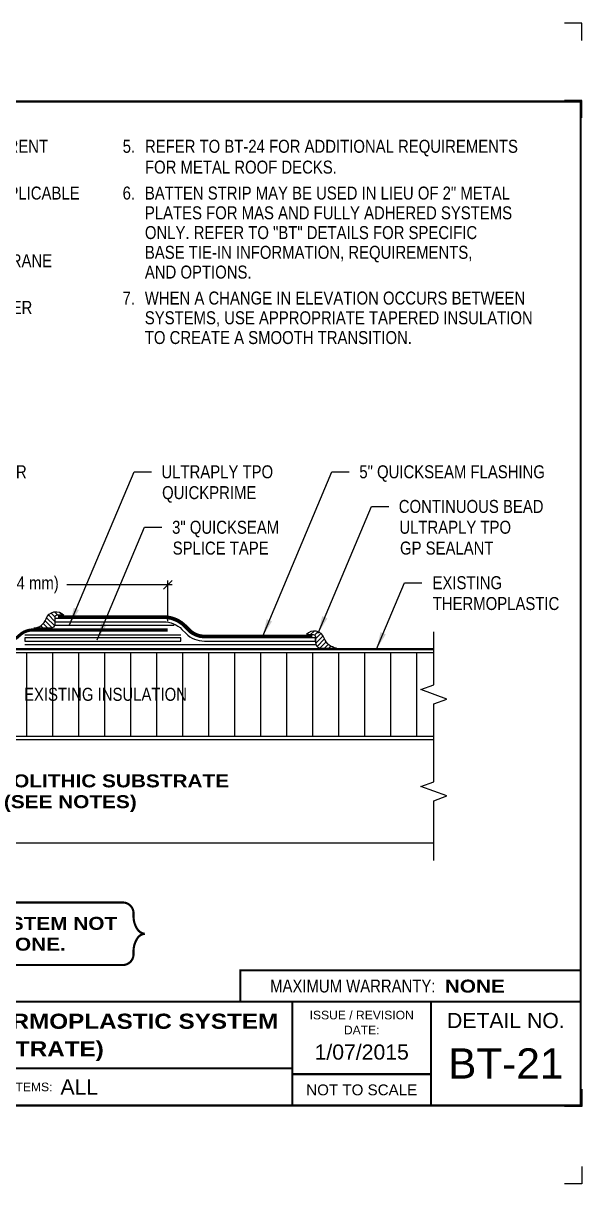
# Model space of a CAD drawing. Header units: inches. Extents: x 99.4 to 119.5, y -159.4 to -142.7.
# Drawn here: x 111.42 to 119.48, y -159.43 to -142.66 of the extents above; entities that cross this region are included whole.
import ezdxf
from ezdxf.enums import TextEntityAlignment as Align

# ---------------------------------------------------------------- set-up
doc = ezdxf.new("R2010")
doc.units = ezdxf.units.IN
doc.header["$MEASUREMENT"] = 0
doc.linetypes.add('HIDDEN', pattern=[0.375, 0.25, -0.125])
doc.layers.get('0').update_dxf_attribs({"linetype": 'CONTINUOUS'})
doc.layers.get('DEFPOINTS').update_dxf_attribs({"linetype": 'CONTINUOUS'})
for name, color, linetype in [('FSBP-ADHESIVE', 1, 'HIDDEN'), ('FSBP-ANNO-NOTE', 7, 'CONTINUOUS'), ('FSBP-INSULATION', 7, 'CONTINUOUS'), ('FSBP-MEMBRANE', 7, 'CONTINUOUS'), ('FSBP-SEALANTS', 1, 'CONTINUOUS'), ('FSBP-SUBSTRATE-GENERIC', 9, 'CONTINUOUS'), ('FSBP-TTLB', 7, 'CONTINUOUS'), ('FSBP-TTLB-BORDER', 7, 'CONTINUOUS'), ('FSBP-TTLB-TEXT', 7, 'CONTINUOUS')]:
    doc.layers.add(name, color=color, linetype=linetype)
doc.styles.add('FSBP_ARIAL', font='arial.ttf')
doc.styles.add('FSBP_ARIAL_BOLD', font='')
doc.styles.add('FSBP_ARIAL_NAR', font='ARIALN.TTF')
doc.styles.get('FSBP_ARIAL_BOLD').set_extended_font_data('Arial Black')
doc.linetypes.add('ZIGZAG', pattern='A,0.0001,-0.2,[131,ltypeshp.shx,S=0.2,R=0,X=-0.2,Y=0],-0.4,[131,ltypeshp.shx,S=0.2,R=180,X=0.2,Y=0],-0.2', length=0.8001)
doc.dimstyles.new('FSBP-DIM', dxfattribs={"dimtxt": 0.1875, "dimasz": 0.125, "dimexe": 0.0625, "dimexo": 0.125, "dimgap": 0.125, "dimtad": 0, "dimdec": 0, "dimzin": 1, "dimdsep": 46, "dimlunit": 4, "dimtxsty": 'FSBP_ARIAL_NAR', "dimblk": 'OBLIQUE', "dimcen": 0.09375, "dimdle": 0.0625, "dimclrd": 256, "dimclre": 256, "dimclrt": 256, "dimadec": 0, "dimazin": 0, "dimtfac": 1, "dimtdec": 0, "dimtmove": 1, "dimatfit": 3, "dimfxl": 0, "dimtolj": 1, "dimtzin": 0, "dimlwd": -1, "dimlwe": -1, "dimarcsym": 0})
doc.dimstyles.new('FSBP-LEADER', dxfattribs={"dimtxt": 0.1875, "dimasz": 0.25, "dimexe": 0.0625, "dimexo": 0.125, "dimgap": 0.125, "dimtad": 0, "dimtih": 1, "dimtoh": 1, "dimdec": 4, "dimzin": 0, "dimdsep": 46, "dimlunit": 4, "dimtxsty": 'FSBP_ARIAL_NAR', "dimcen": 0.09375, "dimclrd": 256, "dimclre": 256, "dimclrt": 256, "dimadec": 0, "dimazin": 0, "dimtfac": 1, "dimtdec": 4, "dimtofl": 0, "dimtmove": 0, "dimatfit": 3, "dimfxl": 0, "dimtolj": 1, "dimtzin": 0, "dimlwd": -1, "dimlwe": -1, "dimarcsym": 0})

# ---------------------------------------------------------------- blocks, each defined once
blk = doc.blocks.new('TTLB-EPDM_2')
at = {"layer": 'DEFPOINTS', "linetype": 'Continuous', "ltscale": 1.75}
for points in [[(20.01562500000003, 13.88083333333333), (20.01562500000003, 14.13083333333333), (19.76562500000003, 14.13083333333333)], [(20.01562500000003, -2.380833333333342), (20.01562500000003, -2.630833333333342), (19.76562500000003, -2.630833333333342)]]:
    blk.add_lwpolyline(points, dxfattribs=at)
at = {"layer": 'DEFPOINTS', "color": 1}
for points in [[(20.015625, 12.765625), (20.015625, 13.015625), (19.765625, 13.015625)], [(20.015625, -1.265625), (20.015625, -1.515625), (19.765625, -1.515625)]]:
    blk.add_lwpolyline(points, dxfattribs=at)
at = {"layer": 'FSBP-TTLB', "const_width": 0.03125}
blk.add_lwpolyline([(15.09028770518938, 0), (20, 0), (20, 0.4512598240669945), (15.09028770518938, 0.4512598240669945)], close=True, dxfattribs=at)
for points in [[(0, 0), (0, -1.5), (20, -1.5), (20, 0), (0, 0)], [(15.84028770518938, 0), (15.84028770518938, -0.9643749050531198)], [(17.84110496735593, 0), (17.84110496735593, -1.5)], [(20, 0), (20, -1.5)], [(4.825208527206769, -0.9643749050531198), (15.84028770518938, -0.9643749050531198)], [(15.84028770518938, -0.9643749050531198), (15.84028770518938, -1.5)], [(15.84028770518938, -1.048740175933006), (17.84110496735593, -1.048740175933006)]]:
    blk.add_lwpolyline(points, dxfattribs=at)
at = {"layer": 'FSBP-TTLB-BORDER', "const_width": 0.03125}
blk.add_lwpolyline([(20, 0), (20, 13), (0, 13), (0, 0)], dxfattribs=at)
at = {"layer": 'FSBP-TTLB-TEXT', "style": 'FSBP_ARIAL_NAR'}
blk.add_text('MAXIMUM WARRANTY:', height=0.1875, dxfattribs=at).set_placement((17.90516569312837, 0.2256299120335257), align=Align.MIDDLE_RIGHT)
at = {"layer": 'FSBP-TTLB-TEXT', "style": 'FSBP_ARIAL'}
for s, height, p in [('ISSUE / REVISION', 0.125, (16.84069633627263, -0.1938496373466023)), ('DETAIL NO.', 0.21875, (18.92055248367797, -0.2724398367368792)), ('DATE:', 0.125, (16.84069633627263, -0.409973105348854)), ('NOT TO SCALE', 0.15625, (16.84069633627263, -1.274370087966503))]:
    blk.add_text(s, height=height, dxfattribs=at).set_placement(p, align=Align.MIDDLE_CENTER)
blk.add_text('ACCEPTABLE SYSTEMS:', height=0.125, dxfattribs=at).set_placement((10.29281281591562, -1.23218745252656), align=Align.MIDDLE_LEFT)
at = {"layer": 'FSBP-TTLB-TEXT'}
for tag, height, style, p in [('MAXIMUM_WARRANTY', 0.1875, 'FSBP_ARIAL_BOLD', (18.03987100774941, 0.2240244307510579)), ('ACCPT_SYSTEMS', 0.21875, 'FSBP_ARIAL', (12.49438170418193, -1.23218745252656))]:
    blk.add_attdef(tag, text='', height=height, dxfattribs=dict(at, style=style)).set_placement(p, align=Align.MIDDLE_LEFT)
for tag, height, style, p in [('DETAIL_DESCP_LINE_1', 0.21875, 'FSBP_ARIAL_BOLD', (10.33118450231211, -0.2831249841755152)), ('DETAIL_DESCP_LINE_2', 0.21875, 'FSBP_ARIAL_BOLD', (10.33118450231211, -0.6812499208775904)), ('ISSUE_REV_DATE', 0.21875, 'FSBP_ARIAL', (16.84069633627263, -0.7282559425942452)), ('DETAIL_NUMBER', 0.4375, 'FSBP_ARIAL', (18.91941590748775, -0.8931630692489421))]:
    blk.add_attdef(tag, text='', height=height, dxfattribs=dict(at, style=style)).set_placement(p, align=Align.MIDDLE_CENTER)
blk = doc.blocks.new('_OBLIQUE')
at = {"color": 0, "linetype": 'ByBlock'}
blk.add_line((-0.5, -0.5), (0.5, 0.5), dxfattribs=at)
blk = doc.blocks.new('*D4')
at = {"layer": 'DEFPOINTS', "color": 0}
for p in [(109.0056646825249, -150.7762442549531), (113.5056646825253, -151.4272820344853), (109.0056646825249, -151.7522227435716)]:
    blk.add_point(p, dxfattribs=at)
at = {"layer": 'FSBP-ANNO-NOTE'}
for p, q in [((108.9431646825249, -150.7762442549531), (110.4642467084459, -150.7762442549531)), ((109.0056646825249, -151.6272227435716), (109.0056646825249, -150.7137442549531)), ((113.5681646825253, -150.7762442549531), (112.0470826566042, -150.7762442549531)), ((113.5056646825253, -151.3022820344853), (113.5056646825253, -150.7137442549531))]:
    blk.add_line(p, q, dxfattribs=at)
at = {"layer": 'FSBP-ANNO-NOTE', "xscale": 0.125, "yscale": 0.125, "zscale": 0.125, "rotation": 180}
blk.add_blockref('_OBLIQUE', (109.0056646825249, -150.7762442549531), dxfattribs=at)
at = {"layer": 'FSBP-ANNO-NOTE', "xscale": 0.125, "yscale": 0.125, "zscale": 0.125}
blk.add_blockref('_OBLIQUE', (113.5056646825253, -150.7762442549531), dxfattribs=at)
at = {"layer": 'FSBP-ANNO-NOTE', "insert": (111.2556646825251, -150.7762442549531), "char_height": 0.1875, "attachment_point": 5, "style": 'FSBP_ARIAL_NAR'}
blk.add_mtext('\\A1;6" (152.4 mm)', dxfattribs=at)

msp = doc.modelspace()

# ---------------------------------------------------------------- hatches: boundary and pattern name
at = {"layer": 'FSBP-INSULATION'}
h = msp.add_hatch(dxfattribs=at)
h.set_pattern_fill('LINE', color=256, scale=3, angle=90, style=0)
h.set_pattern_definition([(90, (-66.6527223092857, -35.02110395251782), (-0.375, 2.296136913416957e-17), [])])
h.paths.add_polyline_path([(106.286914682525, -151.7531602435711), (100.4576234404134, -151.753160243571), (100.4576234404134, -152.3566758685712), (100.6451234404135, -152.424920287496), (100.4576234404134, -152.493164706421), (100.4576234404135, -152.960191493571), (106.2869146825253, -152.9601914935711)])
h.paths.add_polyline_path([(109.0056646825253, -151.7531602435716), (109.0056646825252, -152.9601914935711), (117.3417107672107, -152.9601914935711), (117.3417107672107, -152.3566758685711), (117.1542107672107, -152.2884314496462), (117.3417107672107, -152.2201870307212), (117.3417107672105, -151.7531602435716)])
h.paths.add_polyline_path([(101.8185172628721, -152.5021290575206), (104.4932060418626, -152.5021290575206), (104.4932060418626, -152.2110947805765), (101.8185172628721, -152.2110947805765)], flags=24)
h.paths.add_polyline_path([(111.3826945879543, -152.5021290575209), (113.8308741582135, -152.5021290575209), (113.8308741582135, -152.2110947805768), (111.3826945879543, -152.2110947805768)], flags=24)
at = {"layer": 'FSBP-SEALANTS'}
h = msp.add_hatch(dxfattribs=at)
h.set_pattern_fill('ANSI31', color=256, scale=0.375, angle=90, style=0)
h.set_pattern_definition([(135, (79.41198162230666, -53.01294697252085), (-0.03314563036811942, -0.03314563036811941), [])])
h.paths.add_polyline_path([(112.0071190348595, -151.2154070344853, 0.569836845818242), (111.7487988058624, -151.2659905606552, -0.2913487863485936), (111.5736114330263, -151.4029070344853), (111.813039257348, -151.4029070344853, 0.4142135623731616), (111.875539257348, -151.3404070344853), (111.875539257348, -151.2154070344853)])
h = msp.add_hatch(dxfattribs=at)
h.set_pattern_fill('ANSI31', color=256, scale=0.375, style=0)
h.set_pattern_definition([(45, (58.87432315680354, -17.53119415891267), (-0.03314563036811941, 0.03314563036811942), [])])
h.paths.add_polyline_path([(115.7627345166964, -151.5449937697423, 0.5698368458212634), (115.5044142876988, -151.4944102435711), (115.6359940652104, -151.4944102435711), (115.6359940652104, -151.6087525691226, 0.322337583538896), (115.6984940652104, -151.6894102435711), (115.937921889532, -151.6894102435711, -0.2853234948799956)])

# ---------------------------------------------------------------- linework, layer by layer
at = {"layer": 'FSBP-ADHESIVE', "linetype": 'ZIGZAG', "ltscale": 0.15}
for p, q in [((111.8755392573477, -151.3569695344852), (113.5994146825253, -151.3569695344852)), ((111.4431646825253, -151.4953477435711), (113.6931646825253, -151.4953477435711)), ((111.4431646825253, -151.6359727435711), (115.6359940652105, -151.6359727435711))]:
    msp.add_line(p, q, dxfattribs=at)
at = {"layer": 'FSBP-ANNO-NOTE', "const_width": 0.03125}
msp.add_lwpolyline([(106.7087677840732, -155.5755732069488), (106.7087677840732, -155.5194590509659, -0.4142135623730565), (106.8650177840732, -155.363209050966), (112.8549411285409, -155.363209050966, -0.4142135623730944), (113.0111911285409, -155.5194590509659), (113.0111911285409, -155.5755732069488, 0.1409083258157957), (113.0696387547284, -155.7537142570517, 0.2244532195272858), (113.1737021724413, -155.8149952971486, 0.2244532195272858), (113.0696387547284, -155.8762763372454, 0.1409083258157939), (113.0111911285409, -156.0544173873484), (113.0111911285409, -156.1105315433313, -0.414213562373095), (112.8549411285409, -156.2667815433313), (106.8650177840732, -156.2667815433313, -0.4142135623730553), (106.7087677840732, -156.1105315433313), (106.7087677840732, -156.0544173873484, 0.1409083258157957), (106.6503201578858, -155.8762763372454, 0.2244532195272858), (106.5462567401729, -155.8149952971486, 0.2244532195272858), (106.6503201578858, -155.7537142570517, 0.1409083258157939)], format="xyb", close=True, dxfattribs=at)
at = {"layer": 'FSBP-INSULATION'}
for p, q in [((109.0056646825253, -151.7531602435716), (117.3417107672105, -151.7531602435716)), ((109.0056646825253, -152.9601914935711), (117.3417107672105, -152.9601914935711))]:
    msp.add_line(p, q, dxfattribs=at)
msp.add_lwpolyline([(117.3417107672107, -152.9601914935711), (117.3417107672107, -152.4931647064209), (117.5292107672107, -152.424920287496), (117.1542107672108, -152.2884314496462), (117.3417107672107, -152.2201870307212), (117.3417107672104, -151.456285243571)], dxfattribs=at)
at = {"layer": 'FSBP-MEMBRANE'}
msp.add_lwpolyline([(111.8755392573478, -151.2622820344853), (111.8755392573477, -151.3091570344853), (113.4440845966353, -151.3091570344853, -0.1989123673796744), (113.7092496395803, -151.4189919915403), (113.7685829345559, -151.4783252865159, 0.1989123673796481), (114.0337479775007, -151.588160243571), (115.6359940652105, -151.5881602435711), (115.6359940652105, -151.5412852435711), (114.0337479775007, -151.541285243571, -0.1989123673796602), (113.801728564924, -151.4451796561479), (113.7423952699483, -151.3858463611722, 0.1989123673796871), (113.4440845966353, -151.2622820344853)], format="xyb", close=True, dxfattribs=at)
for points, const_width in [([(111.9224142573478, -151.2388445344853), (113.4440845966353, -151.2388445344853, -0.1989123673797011), (113.7589680851325, -151.3692735459882), (113.8183013801079, -151.4286068409638, 0.1989123673796784), (114.0337479775007, -151.5178477435709), (115.5891190652105, -151.5178477435711)], 0.046875), ([(113.5056646825253, -151.4272820344853), (111.5596622469427, -151.4272820344853, 0.1989123673797129), (111.3607884647338, -151.5096582522766), (111.3637251912307, -151.5067215257798, -0.1989123673797007), (111.164851409022, -151.5890977435711), (108.7002872469425, -151.5890977435711, -0.1989123673796491), (108.5014134647336, -151.5067215257799), (108.4824159003165, -151.4877239613625, 0.1989123673796531), (108.2835421181076, -151.4053477435713), (104.192244768415, -151.4053477435711, 0.2049186113516271), (103.9216021825251, -151.5211289935711, -0.204918611351631), (103.6509595966352, -151.6369102435712), (100.4576234404135, -151.6369102435712)], 0.045)]:
    msp.add_lwpolyline(points, format="xyb", dxfattribs=dict(at, const_width=const_width))
at = {"layer": 'FSBP-MEMBRANE', "const_width": 0.03375}
msp.add_lwpolyline([(107.482227182525, -151.7062852435711), (117.3417107672105, -151.706285243571)], dxfattribs=at)
at = {"layer": 'FSBP-MEMBRANE'}
msp.add_lwpolyline([(111.4431646825253, -151.543160243571), (111.4431646825253, -151.5881602435711), (113.6931646825253, -151.5881602435711), (113.6931646825253, -151.543160243571)], close=True, dxfattribs=at)
at = {"layer": 'FSBP-SEALANTS'}
for points in [[(111.5736114330263, -151.4029070344853, 0.2913487863468299), (111.7487988058619, -151.2659905606566, -0.5698368458213227), (112.0071190348595, -151.2154070344853), (111.906789257348, -151.2154070344853, 0.414213562373095), (111.875539257348, -151.2466570344853), (111.875539257348, -151.3404070344853, -0.4142135623729951), (111.813039257348, -151.4029070344853)], [(115.937921889532, -151.6894102435711, -0.2853234948799875), (115.7627345166964, -151.5449937697423, 0.5698368458213227), (115.5044142876988, -151.4944102435711), (115.6047440652104, -151.4944102435711, -0.414213562373095), (115.6359940652104, -151.5256602435711), (115.6359940652104, -151.6025352435711, 0.3420975181869058), (115.6984940652104, -151.6894102435711)]]:
    msp.add_lwpolyline(points, format="xyb", close=True, dxfattribs=at)
at = {"layer": 'FSBP-SUBSTRATE-GENERIC'}
for p, q in [((107.464649057525, -153.0070664935711), (117.3417107672107, -153.007066493571)), ((117.3417107672108, -154.5070664935711), (100.4576234404134, -154.5070664935711))]:
    msp.add_line(p, q, dxfattribs=at)
msp.add_lwpolyline([(117.3417107672108, -154.7570664935711), (117.3417107672108, -153.8935553314208), (117.5292107672108, -153.8253109124959), (117.1542107672108, -153.6888220746462), (117.3417107672108, -153.6205776557213), (117.3417107672107, -152.9601914935711)], dxfattribs=at)

# ---------------------------------------------------------------- block references
msp.add_blockref('TTLB-EPDM_2', (99.46270113045529, -156.7951417894166)).add_auto_attribs({'DETAIL_DESCP_LINE_1': 'TIE-IN EPDM SYSTEM TO EXISTING THERMOPLASTIC SYSTEM', 'DETAIL_DESCP_LINE_2': '(NON-MONOLITHIC SUBSTRATE)', 'ACCPT_SYSTEMS': 'ALL', 'ISSUE_REV_DATE': '1/07/2015', 'DETAIL_NUMBER': 'BT-21', 'MAXIMUM_WARRANTY': 'NONE'})

# ---------------------------------------------------------------- texts
at = {"layer": 'FSBP-ANNO-NOTE', "style": 'FSBP_ARIAL_NAR'}
for s, p in [('REFER TO FIRESTONE WEBSITE FOR MOST CURRENT', (106.0750413355997, -144.4418037827385)), ('REFER TO BT-24 FOR ADDITIONAL REQUIREMENTS', (113.1759998125165, -144.4418037827385)), ('FOR METAL ROOF DECKS.', (113.1759998125165, -144.7425850327386)), ('WOOD NAILER MUST BE INSTALLED TO MEET APPLICABLE', (106.0750413355997, -145.1175850327385)), ('BATTEN STRIP MAY BE USED IN LIEU OF 2" METAL', (113.1749070459947, -145.1175850327386)), ('PLATES FOR MAS AND FULLY ADHERED SYSTEMS', (113.1749070459947, -145.402826281556)), ('ONLY. REFER TO "BT" DETAILS FOR SPECIFIC', (113.1749070459947, -145.6880675303734)), ('BASE TIE-IN INFORMATION, REQUIREMENTS,', (113.1749070459947, -145.9733087791908)), ('BONDING ADHESIVE REQUIRED BETWEEN MEMBRANE', (106.073948569078, -146.0941475327385)), ('AND OPTIONS.', (113.1749070459947, -146.2585500280082)), ('WHEN A CHANGE IN ELEVATION OCCURS BETWEEN', (113.1738142794729, -146.6335500280082)), ('FIRESTONE ROOF PAVER (MIN. 10 LBS. (4.5 KG) PER', (106.0728558025562, -146.7699287827385)), ('SYSTEMS, USE APPROPRIATE TAPERED INSULATION', (113.1738142794729, -146.9187912768257)), ('TO CREATE A SMOOTH TRANSITION.', (113.1738142794729, -147.2040325256431)), ('WOOD NAILER', (109.9421090625241, -149.143135070895)), ('ULTRAPLY TPO', (113.4140991856991, -149.1431350708951)), ('5" QUICKSEAM FLASHING', (116.2690259526059, -149.1431350708951)), ('QUICKPRIME', (113.4227963207605, -149.4439163208951)), ('CONTINUOUS BEAD', (116.838295326369, -149.6431350708951)), ('3" QUICKSEAM', (113.5674145488874, -149.9439163208951)), ('ULTRAPLY TPO', (116.8469924614304, -149.9439163208951)), ('SPLICE TAPE', (113.5761116839488, -150.2446975708951)), ('GP SEALANT', (116.8556895964918, -150.2446975708951)), ('EXISTING', (117.3253384412501, -150.7446975708951)), ('THERMOPLASTIC', (117.3284080183306, -151.0454788208951))]:
    msp.add_text(s, height=0.1875, dxfattribs=at).set_placement(p, align=Align.MIDDLE_LEFT)
at = {"layer": 'FSBP-ANNO-NOTE'}
for s, style, p in [('5.', 'FSBP_ARIAL_NAR', (112.9444382959947, -144.4418037827385)), ('6.', 'FSBP_ARIAL_NAR', (112.9433455294729, -145.1175850327386)), ('7.', 'FSBP_ARIAL_NAR', (112.9422527629512, -146.6335500280082)), ('EXISTING INSULATION', 'FSBP_ARIAL_NAR', (112.6067843730839, -152.3566758685714)), ('NON-MONOLITHIC SUBSTRATE', 'FSBP_ARIAL_BOLD', (112.0990127230601, -153.6066758685711)), ('(SEE NOTES)', 'FSBP_ARIAL_BOLD', (112.0990127230601, -153.9074571185711)), ('TIE-IN TO EXISTING ROOF SYSTEM NOT', 'FSBP_ARIAL_BOLD', (109.859979456307, -155.6646046721486)), ('WARRANTED BY FIRESTONE.', 'FSBP_ARIAL_BOLD', (109.859979456307, -155.9653859221486))]:
    msp.add_text(s, height=0.1875, dxfattribs=dict(at, style=style)).set_placement(p, align=Align.MIDDLE_CENTER)

# ---------------------------------------------------------------- dimensions: what is measured, and where the dimension line sits
dim = msp.add_linear_dim(base=(109.0056646825249, -150.7762442549531), p1=(113.5056646825253, -151.4272820344853), p2=(109.0056646825249, -151.7522227435716), angle=180, text='6" (152.4 mm)', dimstyle='FSBP-DIM', dxfattribs=at)
dim.commit()
dim.dimension.update_dxf_attribs({"geometry": '*D4', "text_midpoint": (111.2556646825251, -150.7762442549531)})

# ---------------------------------------------------------------- leaders
for points in [[(112.0893962211997, -151.3537852435711), (113.0182516413608, -149.1431350708951), (113.2682516413608, -149.1431350708951)], [(114.8746209680627, -151.5178477435711), (115.8724110139975, -149.1431350708951), (116.1224110139975, -149.1431350708951)], [(115.6739145823331, -151.4749623651122), (116.4435988734359, -149.6431350708951), (116.6935988734359, -149.6431350708951)], [(112.4880757679728, -151.5706065327021), (113.1715670045491, -149.9439163208951), (113.4215670045491, -149.9439163208951)], [(116.5166429418809, -151.7053477435712), (116.9202821656702, -150.744697570895), (117.1702821656702, -150.744697570895)]]:
    msp.add_leader(points, dimstyle='FSBP-LEADER', dxfattribs=at)

doc.saveas('drawing.dxf')
